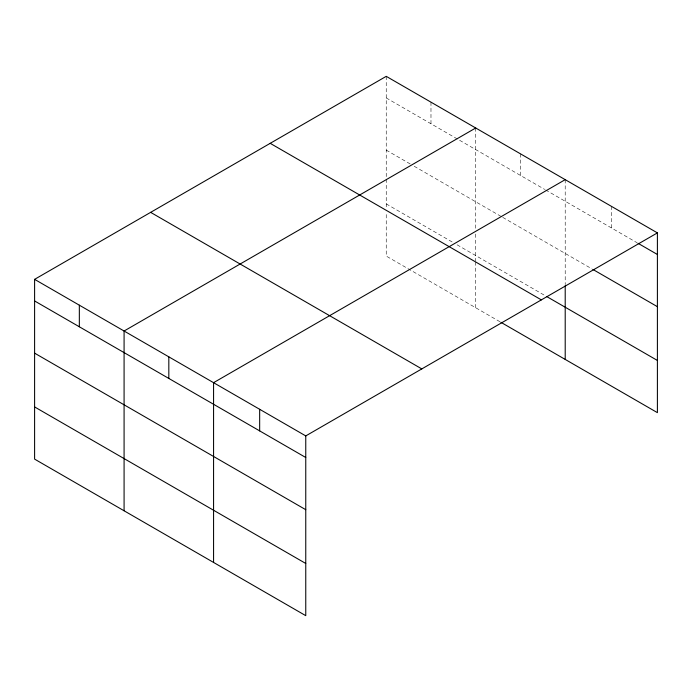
<?xml version="1.0" encoding="UTF-8"?>
<svg xmlns="http://www.w3.org/2000/svg" width="692" height="692" viewBox="0 0 692 692"><rect width="100%" height="100%" fill="white"/><g stroke="black" fill="none" stroke-linecap="round" stroke-linejoin="round"><path stroke-width="0.52" stroke-dasharray="3.46 2.59" d="M386.24 97.935L544.699 189.418M545.633 189.954L637.116 242.771M386.24 150.129L410.477 164.116M414.205 166.27L501.821 216.855M502.755 217.392L591.945 268.885M386.24 203.898L453.355 242.65M457.083 244.804L545.633 295.925M499.961 321.754L386.24 256.092L386.24 212.427M611.304 206.277L611.304 227.867M565.208 179.66L565.208 284.637M520.462 153.832L520.462 175.422M475.724 127.994L475.724 229.753M475.724 234.052L475.724 260.893M475.724 261.957L475.724 307.758M430.978 102.165L430.978 123.764M386.24 76.336L386.24 178.086M386.24 179.167L386.24 208.162"/><path stroke-width="1.04" d="M34.6 279.352L305.76 435.908L305.76 615.664L34.6 459.116L34.6 279.352L386.24 76.336L657.4 232.884L657.4 412.648L500.887 322.29M475.724 127.994L124.084 331.018L124.084 510.774M565.208 179.66L213.569 382.676L213.569 562.44M305.76 435.908L657.4 232.884M638.041 243.307L657.4 254.483M592.862 269.422L657.4 306.677M546.559 296.461L657.4 360.454M270.2 143.331L541.36 299.887M150.64 212.357L421.8 368.905M34.6 300.951L305.76 457.498M34.6 353.145L305.76 509.693M34.6 406.922L305.76 563.47M565.208 285.718L565.208 359.425M259.664 409.292L259.664 430.891M168.822 356.847L168.822 378.446M79.338 305.181L79.338 326.78"/></g></svg>
